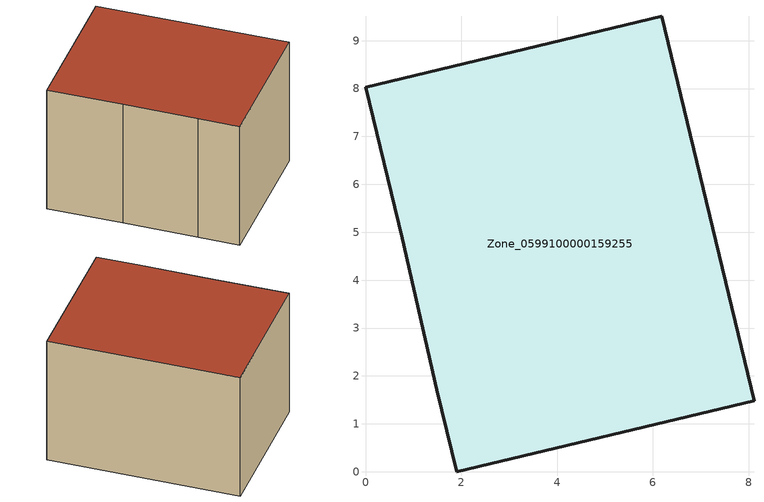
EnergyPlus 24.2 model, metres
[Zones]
Zone_0599100000159255
 floor ground (C_G): 1.9,0 1.49,1.71 0.77,4.88 0,8.03 6.18,9.51 8.11,1.48 z0
 wall outside (C_F): 1.49,1.71 1.9,0 8.11,1.48 6.18,9.51 0,8.03 0.77,4.88 1.49,1.71 z0:5.82
 roof outside (C_R): 6.18,9.51 0,8.03 0.77,4.88 1.49,1.71 1.9,0 8.11,1.48 z5.82
[BUILDING]
Pand.0599100000159255: North Axis=0; Terrain=City; Loads Convergence Tolerance Value=0.04; Temperature Convergence Tolerance Value=0.4; Solar Distribution=FullExterior; Maximum Number of Warmup Days=25; Minimum Number of Warmup Days=1
[Site:Location]
Rotterdam.The.Hague.AP_ZH_NLD Design_Conditions: Latitude=51.96; Longitude=4.45; Time Zone=1; Elevation=-4.5
[SITE:GROUNDTEMPERATURE:BUILDINGSURFACE]
18, 18, 18, 18, 18, 18, 18, 18, 18, 18, 18, 18
[MATERIAL] Thermal Absorptance=0.9; Solar Absorptance=0.7; Visible Absorptance=0.7
Name | Roughness | Thickness | Conductivity | Density | Specific Heat
G.TC.1965-1974 | MediumSmooth | 0.15 | 0.882353 | 540 | 1210
F.TC.1965-1974 | Rough | 0.3 | 0.697674 | 1920 | 840
R.TC.1965-1974 | MediumRough | 0.2 | 0.232558 | 1500 | 1000
[CONSTRUCTION]
C_G: G.TC.1965-1974
C_F: F.TC.1965-1974
C_R: R.TC.1965-1974
[ZONE]
Zone_0599100000159255: Type=1; Multiplier=1; Ceiling Height=Autocalculate; Volume=Autocalculate; Floor Area=autocalculate; Part of Total Floor Area=Yes
[ZONEINFILTRATION:DESIGNFLOWRATE]
Infil_Zone_0599100000159255: Zone or ZoneList or Space or SpaceList=Zone_0599100000159255; Schedule=AlwaysOn; Design Flow Rate Calculation Method=Flow/Area; Flow Rate per Floor Area=0.003; Constant Term Coefficient=1; Temperature Term Coefficient=0; Velocity Term Coefficient=0; Velocity Squared Term Coefficient=0
[HVACTEMPLATE:ZONE:IDEALLOADSAIRSYSTEM]
Zone_0599100000159255: Maximum Heating Supply Air Temperature=50; Minimum Cooling Supply Air Temperature=13; Maximum Heating Supply Air Humidity Ratio=0.0156; Minimum Cooling Supply Air Humidity Ratio=0.0077; Heating Limit=NoLimit; Cooling Limit=NoLimit; Dehumidification Control Type=ConstantSensibleHeatRatio; Cooling Sensible Heat Ratio=0.7; Dehumidification Setpoint=60; Humidification Control Type=None; Humidification Setpoint=30; Outdoor Air Method=None; Outdoor Air Flow Rate per Person=0.00944; Outdoor Air Flow Rate per Zone Floor Area=0; Outdoor Air Flow Rate per Zone=0; Demand Controlled Ventilation Type=None; Outdoor Air Economizer Type=NoEconomizer; Heat Recovery Type=None; Sensible Heat Recovery Effectiveness=0.7; Latent Heat Recovery Effectiveness=0.65
[ZONECONTROL:THERMOSTAT]
ThermostatControl_Zone_0599100000159255: Zone or ZoneList=Zone_0599100000159255; Control Type Schedule=DualSetpointControlType; Control 1=Thermostat_Zone_0599100000159255; Temperature Difference Between Cutout And Setpoint=0
[THERMOSTATSETPOINT:DUALSETPOINT]
Thermostat_Zone_0599100000159255: Heating Setpoint Temperature Schedule=HeatingSetpoint_Zone_0599100000159255; Cooling Setpoint Temperature Schedule=CoolingSetpoint_Zone_0599100000159255
[SCHEDULE:COMPACT]
HeatingSetpoint_Zone_0599100000159255: Through: 12/31, For: AllDays, Until: 24:00, 21
CoolingSetpoint_Zone_0599100000159255: Through: 12/31, For: AllDays, Until: 24:00, 24
DualSetpointControlType: Through: 12/31, For: AllDays, Until: 24:00, 4
AlwaysOn: Through: 12/31, For: AllDays, Until: 24:00, 1
